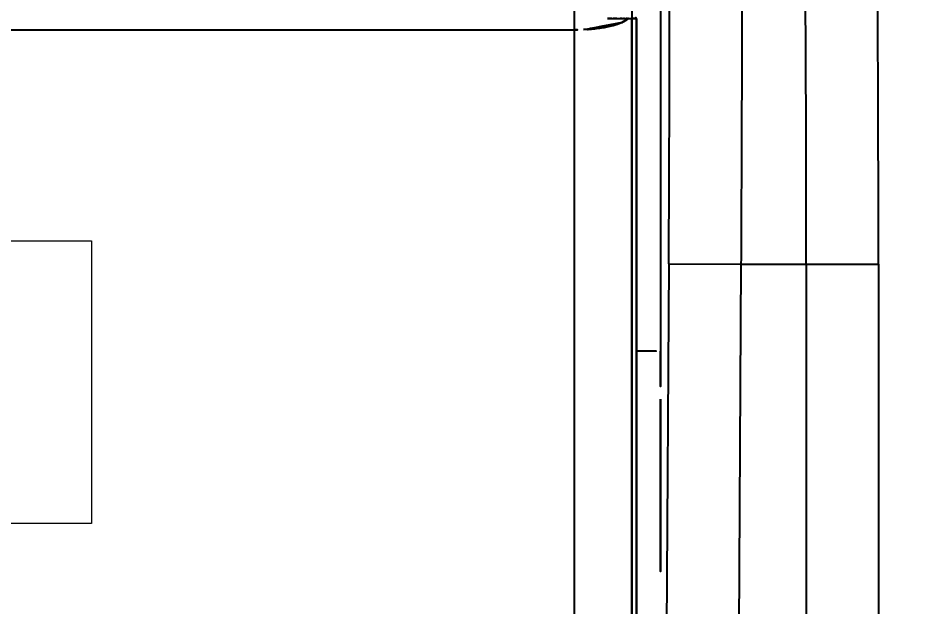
# Model space of a CAD drawing. Extents: x 16296660632 to 16296668616, y -37409619871 to -37409616241.
# Drawn here: x 16296666353 to 16296666478.2, y -37409617714.1 to -37409617632.6 of the extents above; entities that cross this region are included whole.
import ezdxf

# ---------------------------------------------------------------- set-up
doc = ezdxf.new("R2010")
doc.units = 0
doc.header["$LTSCALE"] = 10
doc.header["$MEASUREMENT"] = 0
doc.header["$PDMODE"] = 3
doc.header["$PDSIZE"] = -10
doc.layers.get('0').update_dxf_attribs({"linetype": 'CONTINUOUS'})
doc.layers.get('DEFPOINTS').update_dxf_attribs({"linetype": 'CONTINUOUS'})
doc.styles.get("Standard").update_dxf_attribs({"font": 'SYMBOL'})
doc.dimstyles.new('100hyun', dxfattribs={"dimtxt": 30, "dimasz": 20, "dimexe": 2, "dimexo": 10, "dimgap": 10, "dimtad": 1, "dimdec": 0, "dimrnd": 5, "dimtxsty": 'Standard', "dimcen": 2.5, "dimclrd": 5, "dimclre": 5, "dimadec": 0, "dimazin": 0, "dimtfac": 1, "dimtdec": 0, "dimtmove": 0, "dimatfit": 3, "dimfxl": 1.25, "dimlwd": 15, "dimlwe": 15, "dimarcsym": 0})

# ---------------------------------------------------------------- blocks, each defined once
blk = doc.blocks.new('*D15')
at = {"color": 5, "lineweight": 15, "transparency": 16777216}
for p, q in [((16296666322.53291, -37409617342.59803), (16296666754.99883, -37409617342.59803)), ((16296666752.99883, -37409617362.59803), (16296666752.99883, -37409618127.84608)), ((16296666742.99883, -37409618147.84608), (16296666750.99883, -37409618147.84608))]:
    blk.add_line(p, q, dxfattribs=at)
at = {"color": 5, "transparency": 16777216}
for points in [[(16296666749.6655, -37409617362.59803), (16296666756.33216, -37409617362.59803), (16296666752.99883, -37409617342.59803)], [(16296666749.6655, -37409618127.84608), (16296666756.33216, -37409618127.84608), (16296666752.99883, -37409618147.84608)]]:
    blk.add_solid(points, dxfattribs=at)
at = {"layer": 'DEFPOINTS', "color": 0, "transparency": 16777216}
for p in [(16296666312.53291, -37409617342.59803), (16296666752.99883, -37409618147.84608), (16296666752.99883, -37409618147.84608)]:
    blk.add_point(p, dxfattribs=at)
at = {"color": 0, "lineweight": 0, "transparency": 16777216, "insert": (16296666723.12759, -37409617745.22206), "char_height": 30, "attachment_point": 5, "rotation": 90}
blk.add_mtext('{\\f나눔고딕|b0|i0|c129|p50;805 이상}', dxfattribs=at)

msp = doc.modelspace()

# ---------------------------------------------------------------- linework, layer by layer
at = {"linetype": 'Continuous'}
for p, q in [((16296666437.960211, -37409617632.678864), (16296666438.036659, -37409617623.040573)), ((16296666429.93309, -37409617631.262497), (16296666429.93309, -37409617798.27475)), ((16296666434.562531, -37409617632.67868), (16296666438.49107, -37409617632.676247)), ((16296666438.49605, -37409617632.674721), (16296666437.922131, -37409617632.67868)), ((16296666437.922131, -37409617798.27475), (16296666437.922131, -37409617632.678673)), ((16296666438.582569, -37409617808.259209), (16296666438.58259, -37409617632.674133)), ((16296666195.131769, -37409617634.251938), (16296666429.93309, -37409617634.251938)), ((16296666443.041109, -37409617666.635963), (16296666442.20495, -37409617811.947563)), ((16296666443.04126, -37409617666.635963), (16296666453.037661, -37409617666.693512)), ((16296666453.037661, -37409617666.693947), (16296666452.200769, -37409617812.066116)), ((16296666453.037661, -37409617666.693947), (16296666472.066031, -37409617666.693512)), ((16296666462.066031, -37409617666.693947), (16296666462.066031, -37409617812.066116)), ((16296666472.066031, -37409617666.693512), (16296666472.066031, -37409617812.06662))]:
    msp.add_line(p, q, dxfattribs=at)
at = {"lineweight": 0}
msp.add_lwpolyline([(16296666261.899929, -37409617663.433434), (16296666363.16493, -37409617663.433434), (16296666363.16493, -37409617702.592133), (16296666261.899929, -37409617702.592133)], close=True, dxfattribs=at)
at = {"linetype": 'Continuous'}
for points, start_tangent, end_tangent in [([(16296666441.95809, -37409617542.307266), (16296666441.90575, -37409617587.98011), (16296666441.88184, -37409617633.4571), (16296666441.88636, -37409617678.714371)], (-0.0014491957, -0.9999989499), (0.0004125662, -0.9999999149)), ([(16296666452.92664, -37409617567.67453), (16296666453.01215, -37409617579.509277), (16296666453.083269, -37409617591.379738), (16296666453.13118, -37409617603.33596), (16296666453.15667, -37409617615.443863), (16296666453.160021, -37409617627.762749), (16296666453.141121, -37409617640.356369), (16296666453.099279, -37409617653.311127), (16296666453.037661, -37409617666.693947)], (0.0078474791, -0.9999692081), (-0.0052569475, -0.9999861822)), ([(16296666462.066031, -37409617666.693512), (16296666462.06711, -37409617653.327713), (16296666462.02334, -37409617640.336594), (16296666461.951571, -37409617627.707611), (16296666461.852039, -37409617615.351189), (16296666461.724449, -37409617603.207993), (16296666461.56793, -37409617591.214973), (16296666461.38089, -37409617579.309792), (16296666461.195789, -37409617567.67453)], (0.0017339814, 0.9999984967), (-0.0160077427, 0.9998718679)), ([(16296666443.041109, -37409617666.635963), (16296666443.123699, -37409617648.583969), (16296666443.162439, -37409617628.194893), (16296666443.13751, -37409617607.5336), (16296666443.051649, -37409617588.44381), (16296666442.930241, -37409617572.567886)], (0.0057566121, 0.9999834306), (-0.0091640151, 0.9999580095)), ([(16296666472.066031, -37409617666.693512), (16296666472.014481, -37409617642.535957), (16296666471.847969, -37409617617.886543), (16296666471.566071, -37409617594.101753), (16296666471.19381, -37409617572.426743)], (0.0000000619, 1), (-0.0198951983, 0.999802071)), ([(16296666434.562599, -37409617632.679787), (16296666434.719469, -37409617632.679001)], (0.9999801552, 0.0062999403), (0.9999923771, 0.0039045833)), ([(16296666434.719469, -37409617632.679413), (16296666434.56201, -37409617632.678787)], (-0.9999958488, 0.002881379), (-0.9999875812, 0.0049837106)), ([(16296666434.719469, -37409617632.679001), (16296666434.861719, -37409617632.678581)], (0.9999923771, 0.0039045832), (0.9999978108, 0.0020924755)), ([(16296666434.861719, -37409617632.678581), (16296666435.63241, -37409617632.6791)], (0.9999978108, 0.0020924752), (0.9999984291, -0.0017725296)), ([(16296666435.719101, -37409617632.678841), (16296666434.719469, -37409617632.679413)], (-0.9999990043, -0.0014111743), (-0.9999958488, 0.0028813793)), ([(16296666435.85586, -37409617632.678688), (16296666435.80678, -37409617632.678726), (16296666435.719101, -37409617632.678841)], (-0.9999996708, -0.0008114056), (-0.9999990043, -0.0014111742)), ([(16296666436.566799, -37409617632.678711), (16296666435.85586, -37409617632.678688)], (-0.999999991, 0.0001342493), (-0.9999996708, -0.0008114056)), ([(16296666436.576651, -37409617633.210098), (16296666437.48344, -37409617632.678673)], (0.9172372351, 0.3983413794), (0.7658773731, 0.6429866635)), ([(16296666437.48345, -37409617632.678673), (16296666436.608971, -37409617633.196716), (16296666436.57692, -37409617633.210709)], (-0.7602505605, -0.6496299603), (-0.9175719718, -0.3975697129)), ([(16296666436.793261, -37409617632.67868), (16296666436.566799, -37409617632.678711)], (-0.999999874, -0.0005020404), (-0.999999991, 0.0001342495)), ([(16296666436.91621, -37409617632.678596), (16296666436.793261, -37409617632.67868)], (-0.9999996835, -0.0007955841), (-0.999999874, -0.0005020401)), ([(16296666437.32118, -37409617632.678436), (16296666436.91621, -37409617632.678596)], (-0.9999997989, 0.0006341703), (-0.9999996835, -0.0007955844)), ([(16296666437.48344, -37409617632.678673), (16296666437.32118, -37409617632.678436)], (-0.9999974938, 0.0022388445), (-0.9999997989, 0.0006341703)), ([(16296666437.922131, -37409617632.67868), (16296666437.922131, -37409617692.703484), (16296666437.922131, -37409617751.225899), (16296666437.92156, -37409617798.27475)], (0, -1), (0.0016172073, -0.9999986923)), ([(16296666437.922131, -37409617632.678802), (16296666437.960211, -37409617632.678864)], (0.9999991695, -0.001288775), (0.999999074, -0.0013608559)), ([(16296666438.49107, -37409617632.676247), (16296666438.48287, -37409617632.322708)], (-0.038953691, 0.999241017), (-0.0178036105, 0.9998415032)), ([(16296666438.591169, -37409617632.624237), (16296666438.59008, -37409617632.62571), (16296666438.577681, -37409617632.638107), (16296666438.565269, -37409617632.64666), (16296666438.548229, -37409617632.655609), (16296666438.524361, -37409617632.665398), (16296666438.49107, -37409617632.676247)], (-0.5838516275, -0.8118603803), (-0.9590088262, -0.2833762008)), ([(16296666438.591209, -37409617632.657677), (16296666438.591209, -37409617646.603844), (16296666438.591209, -37409617660.088402), (16296666438.591209, -37409617673.133629), (16296666438.591209, -37409617685.74691), (16296666438.591209, -37409617697.935654), (16296666438.591209, -37409617709.70726), (16296666438.591209, -37409617721.069107), (16296666438.591209, -37409617732.028618), (16296666438.591209, -37409617742.593178), (16296666438.591209, -37409617752.770187), (16296666438.591209, -37409617762.567039), (16296666438.591209, -37409617771.991142), (16296666438.591209, -37409617781.049881), (16296666438.5912, -37409617789.744881), (16296666438.591209, -37409617798.265007), (16296666438.59124, -37409617805.68644), (16296666438.594, -37409617807.318817)], (-0.0000000336, -1), (0.0010457589, -0.9999994532)), ([(16296666429.93309, -37409617634.251938), (16296666431.233509, -37409617634.220833)], (0.9999997778, -0.0006666926), (0.998814537, 0.0486777233)), ([(16296666431.233509, -37409617634.220833), (16296666431.850269, -37409617634.183403), (16296666433.679661, -37409617633.978073), (16296666435.266171, -37409617633.653259), (16296666436.576651, -37409617633.210098)], (0.998814537, 0.0486777233), (0.9172372351, 0.3983413795)), ([(16296666436.57692, -37409617633.210709), (16296666435.32634, -37409617633.637383), (16296666433.732571, -37409617633.969849), (16296666431.87822, -37409617634.181374), (16296666431.2335, -37409617634.220703)], (-0.9175719718, -0.3975697129), (-0.9988268189, -0.0484250542)), ([(16296666438.582621, -37409617678.706886), (16296666439.369011, -37409617678.715218), (16296666441.17709, -37409617678.714912), (16296666441.886431, -37409617678.714218)], (0.9999915682, -0.0041065345), (0.9894317251, -0.1449995222)), ([(16296666441.88636, -37409617678.714371), (16296666441.88732, -37409617680.930969), (16296666441.88834, -37409617683.14698), (16296666441.889441, -37409617685.362282)], (0.0004175319, -0.9999999128), (0.0005116134, -0.9999998691)), ([(16296666441.889481, -37409617685.362282), (16296666441.903061, -37409617706.1101), (16296666441.904369, -37409617707.733177), (16296666441.910509, -37409617715.398041)], (0.0005116182, -0.9999998691), (0.0008018151, -0.9999996785))]:
    msp.add_spline(points, degree=3, dxfattribs=dict(at, start_tangent=start_tangent, end_tangent=end_tangent))

# ---------------------------------------------------------------- dimensions: what is measured, and where the dimension line sits
at = {"lineweight": 0}
dim = msp.add_linear_dim(base=(16296666752.998831, -37409618147.846077), p1=(16296666312.532909, -37409617342.59803), p2=(16296666752.998831, -37409618147.846077), angle=90, text='{\\f나눔고딕|b0|i0|c129|p50;805 이상}', dimstyle='100hyun', dxfattribs=at)
dim.commit()
dim.dimension.update_dxf_attribs({"geometry": '*D15', "text_midpoint": (16296666723.12759, -37409617745.222061)})

doc.saveas('drawing.dxf')
